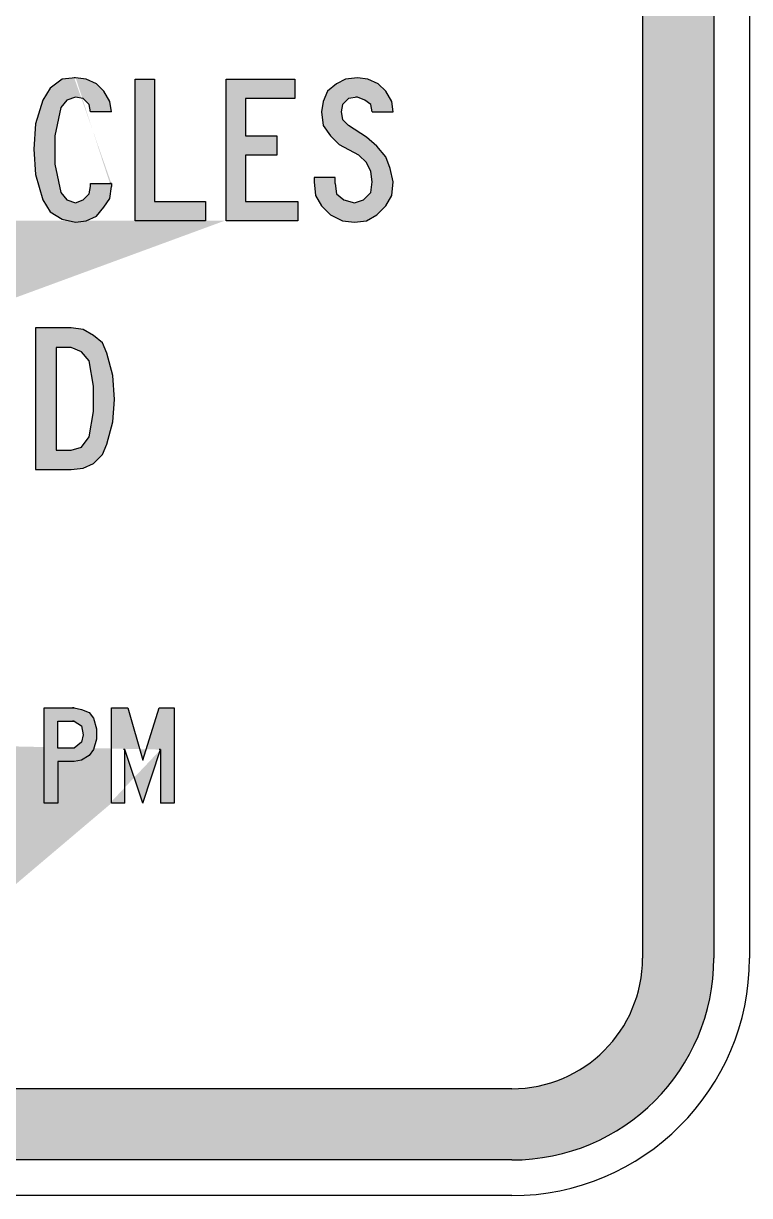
# Model space of a CAD drawing. Extents: x 175 to 265, y 152 to 265.
# Drawn here: x 234.48 to 265.03, y 159.26 to 208.61 of the extents above; entities that cross this region are included whole.
import ezdxf

# ---------------------------------------------------------------- set-up
doc = ezdxf.new("R2010")
doc.units = 0
doc.header["$MEASUREMENT"] = 0
doc.linetypes.add('CENTERX2', pattern=[101.6, 63.5, -12.7, 12.7, -12.7])
doc.layers.get('0').update_dxf_attribs({"linetype": 'CONTINUOUS'})
doc.layers.add('L35', color=3, linetype='CONTINUOUS')
doc.layers.add('TBLK25', color=1, linetype='CONTINUOUS')

msp = doc.modelspace()

# ---------------------------------------------------------------- hatches: boundary and pattern name
at = {"layer": 'TBLK25', "linetype": 'CENTERX2'}
h = msp.add_hatch(color=256, dxfattribs=at)
edge = h.paths.add_edge_path(flags=16)
edge.add_line((179.533, 169.256), (179.533, 255.256))
edge.add_arc((185.033, 255.256), 5.5, 90, 180, ccw=False)
edge.add_line((185.033, 260.756), (255.033, 260.756))
edge.add_arc((255.033, 255.256), 5.5, 0, 90, ccw=False)
edge.add_line((260.533, 255.256), (260.533, 169.256))
edge.add_arc((255.033, 169.256), 5.5, -90, 0, ccw=False)
edge.add_line((255.033, 163.756), (185.033, 163.756))
edge.add_arc((185.033, 169.256), 5.5, 180, 270, ccw=False)
edge = h.paths.add_edge_path()
edge.add_line((176.533, 169.256), (176.533, 255.256))
edge.add_arc((185.033, 255.256), 8.5, 90, 180, ccw=False)
edge.add_line((185.033, 263.756), (255.033, 263.756))
edge.add_arc((255.033, 255.256), 8.5, 0, 90, ccw=False)
edge.add_line((263.533, 255.256), (263.533, 169.256))
edge.add_arc((255.033, 169.256), 8.5, -90, 0, ccw=False)
edge.add_line((255.033, 160.756), (185.033, 160.756))
edge.add_arc((185.033, 169.256), 8.5, 180, 270, ccw=False)
h = msp.add_hatch(color=256, dxfattribs=at)
h.paths.add_polyline_path([(237.307, 201.869), (238.185, 201.869), (238.185, 201.744), (238.122, 201.242), (237.871, 200.866), (237.557, 200.489), (237.118, 200.301), (236.679, 200.238), (236.115, 200.364), (235.613, 200.677), (235.299, 201.179), (234.986, 202.245), (234.923, 203.312), (234.986, 204.378), (235.299, 205.382), (235.613, 205.883), (236.115, 206.26), (236.679, 206.323), (237.118, 206.26), (237.557, 206.072), (237.871, 205.758), (238.122, 205.319), (238.185, 204.88), (237.307, 204.88), (237.244, 205.193), (236.993, 205.444), (236.679, 205.507), (236.303, 205.382), (236.052, 205.068), (235.801, 203.876), (235.801, 202.685), (236.052, 201.493), (236.303, 201.179), (236.679, 201.054), (236.993, 201.179), (237.244, 201.43), (237.307, 201.744)])
edge = h.paths.add_edge_path(flags=16)
edge.add_line((238.185, 201.869), (238.122, 201.869))
edge.add_line((236.679, 206.323), (236.617, 206.323))
h = msp.add_hatch(color=256, dxfattribs=at)
h.paths.add_polyline_path([(247.593, 202.12), (246.715, 202.12), (246.715, 201.932), (246.778, 201.367), (247.029, 200.928), (247.405, 200.552), (247.907, 200.301), (248.409, 200.238), (248.911, 200.301), (249.35, 200.552), (249.726, 200.928), (249.977, 201.367), (250.04, 201.932), (249.914, 202.496), (249.726, 202.998), (249.35, 203.437), (248.911, 203.814), (248.158, 204.315), (247.907, 204.566), (247.844, 204.88), (247.907, 205.193), (248.158, 205.444), (248.534, 205.507), (248.848, 205.382), (249.099, 205.193), (249.161, 204.88), (250.04, 204.88), (249.977, 205.319), (249.726, 205.758), (249.412, 206.072), (248.973, 206.26), (248.534, 206.323), (248.032, 206.26), (247.656, 206.072), (247.28, 205.758), (247.092, 205.319), (247.029, 204.88), (247.092, 204.315), (247.405, 203.876), (247.781, 203.5), (248.597, 203.061), (248.911, 202.747), (249.099, 202.371), (249.161, 201.932), (249.099, 201.493), (248.785, 201.179), (248.409, 201.054), (247.97, 201.179), (247.656, 201.43), (247.593, 201.869)])
edge = h.paths.add_edge_path(flags=16)
edge.add_line((248.534, 205.507), (248.471, 205.507))
h = msp.add_hatch(color=256, dxfattribs=at)
h.paths.add_polyline_path([(222.127, 200.301), (221.437, 200.301), (219.932, 206.26), (220.747, 206.26), (221.814, 202.308), (222.817, 206.26), (223.633, 206.26)])
h.paths.add_polyline_path([(227.522, 200.301), (224.511, 200.301), (224.511, 206.26), (227.396, 206.26), (227.396, 205.444), (225.389, 205.444), (225.389, 203.876), (226.706, 203.876), (226.706, 203.061), (225.389, 203.061), (225.389, 201.116), (227.522, 201.116)])
h.paths.add_polyline_path([(229.341, 200.301), (228.525, 200.301), (228.525, 206.26), (229.341, 206.26), (229.341, 203.876), (230.909, 203.876), (230.909, 206.26), (231.787, 206.26), (231.787, 200.301), (230.909, 200.301), (230.909, 203.061), (229.341, 203.061)])
h.paths.add_polyline_path([(233.919, 200.301), (233.041, 200.301), (233.041, 206.26), (233.919, 206.26)])
h.paths.add_polyline_path([(242.136, 200.301), (239.188, 200.301), (239.188, 206.26), (240.004, 206.26), (240.004, 201.116), (242.136, 201.116)])
h.paths.add_polyline_path([(246.025, 200.301), (243.014, 200.301), (243.014, 206.26), (245.9, 206.26), (245.9, 205.444), (243.83, 205.444), (243.83, 203.876), (245.147, 203.876), (245.147, 203.061), (243.83, 203.061), (243.83, 201.116), (246.025, 201.116)])
h.paths.add_polyline_path([(215.29, 189.826), (214.475, 189.826), (214.475, 195.785), (215.29, 195.785), (215.29, 193.401), (216.858, 193.401), (216.858, 195.785), (217.737, 195.785), (217.737, 189.826), (216.858, 189.826), (216.858, 192.586), (215.29, 192.586)])
h.paths.add_polyline_path([(219.869, 189.826), (219.054, 189.826), (219.054, 195.785), (219.869, 195.785)])
h.paths.add_polyline_path([(226.267, 189.826), (225.389, 189.826), (225.389, 195.785), (226.267, 195.785)])
h.paths.add_polyline_path([(229.027, 189.826), (228.212, 189.826), (228.212, 194.969), (227.145, 194.969), (227.145, 195.785), (230.156, 195.785), (230.156, 194.969), (229.027, 194.969)])
h.paths.add_polyline_path([(234.045, 189.826), (231.034, 189.826), (231.034, 195.785), (233.919, 195.785), (233.919, 194.969), (231.85, 194.969), (231.85, 193.401), (233.167, 193.401), (233.167, 192.586), (231.85, 192.586), (231.85, 190.641), (234.045, 190.641)])
edge = h.paths.add_edge_path()
edge.add_line((221.437, 200.301), (221.375, 200.301))
edge.add_line((224.511, 200.301), (224.448, 200.301))
edge.add_line((228.525, 200.301), (228.462, 200.301))
edge.add_line((233.041, 200.301), (232.979, 200.301))
edge.add_line((239.188, 200.301), (239.126, 200.301))
edge.add_line((243.014, 200.301), (242.952, 200.301))
edge.add_line((214.475, 189.826), (214.412, 189.826))
edge.add_line((219.054, 189.826), (218.991, 189.826))
edge.add_line((225.389, 189.826), (225.326, 189.826))
edge.add_line((228.212, 189.826), (228.149, 189.826))
edge.add_line((231.034, 189.826), (230.971, 189.826))
h = msp.add_hatch(color=256, dxfattribs=at)
h.paths.add_polyline_path([(235.864, 194.969), (235.864, 190.641), (236.491, 190.641), (236.93, 190.767), (237.244, 191.206), (237.432, 192.272), (237.432, 193.339), (237.244, 194.405), (236.93, 194.781), (236.491, 194.969)], flags=16)
h.paths.add_polyline_path([(234.986, 195.785), (234.986, 189.826), (236.491, 189.826), (236.993, 189.889), (237.432, 190.077), (237.808, 190.453), (237.996, 190.892), (238.247, 191.833), (238.31, 192.774), (238.247, 193.778), (237.996, 194.719), (237.808, 195.158), (237.432, 195.471), (236.993, 195.722), (236.491, 195.785)])
h = msp.add_hatch(color=256, dxfattribs=at)
h.paths.add_polyline_path([(211.903, 177.469), (211.59, 178.661), (211.339, 177.469)], flags=16)
h.paths.add_polyline_path([(210.9, 175.776), (210.335, 175.776), (211.276, 179.79), (211.903, 179.79), (212.844, 175.776), (212.28, 175.776), (212.029, 176.905), (211.213, 176.905)])
h.paths.add_polyline_path([(214.036, 175.776), (213.534, 175.776), (213.534, 179.79), (214.161, 179.79), (214.789, 177.595), (215.478, 179.79), (216.106, 179.79), (216.106, 175.776), (215.541, 175.776), (215.541, 178.034), (214.789, 175.776), (214.036, 178.034)])
edge = h.paths.add_edge_path(flags=17)
edge.add_line((214.036, 178.034), (213.973, 178.034))
edge.add_line((214.036, 178.034), (213.973, 178.034))
edge = h.paths.add_edge_path(flags=17)
edge.add_line((215.541, 175.776), (215.478, 175.776))
edge.add_line((215.541, 175.776), (215.478, 175.776))
h.paths.add_polyline_path([(208.391, 168.813), (207.889, 168.813), (207.889, 172.828), (208.516, 172.828), (209.143, 170.632), (209.833, 172.828), (210.461, 172.828), (210.461, 168.813), (209.896, 168.813), (209.896, 171.072), (209.143, 168.813), (208.391, 171.072)])
edge = h.paths.add_edge_path(flags=17)
edge.add_line((208.391, 171.072), (208.328, 171.072))
edge.add_line((208.391, 171.072), (208.328, 171.072))
edge = h.paths.add_edge_path(flags=17)
edge.add_line((209.896, 168.813), (209.833, 168.813))
edge.add_line((209.896, 168.813), (209.833, 168.813))
h.paths.add_polyline_path([(212.593, 169.441), (212.719, 169.692), (212.844, 170.444), (212.844, 171.197), (212.719, 171.95), (212.593, 172.138), (212.342, 172.263), (212.154, 172.263), (211.903, 172.138), (211.84, 171.95), (211.715, 171.197), (211.715, 170.444), (211.84, 169.692), (211.903, 169.441), (212.154, 169.315), (212.342, 169.315)], flags=17)
h.paths.add_polyline_path([(213.032, 169.19), (213.22, 169.503), (213.409, 170.382), (213.409, 171.26), (213.22, 172.138), (213.032, 172.451), (212.781, 172.702), (212.468, 172.828), (212.091, 172.828), (211.715, 172.702), (211.464, 172.451), (211.276, 172.138), (211.151, 171.26), (211.151, 170.382), (211.276, 169.503), (211.464, 169.19), (211.715, 168.939), (212.091, 168.813), (212.468, 168.813), (212.781, 168.939)])
h.paths.add_polyline_path([(214.6, 168.813), (214.036, 168.813), (214.036, 172.828), (214.6, 172.828), (215.667, 170.507), (215.667, 172.828), (216.231, 172.828), (216.231, 168.813), (215.792, 168.813), (214.6, 171.448)])
h.paths.add_polyline_path([(219.054, 170.444), (219.054, 169.88), (221.563, 169.88), (221.563, 170.444)], flags=17)
h.paths.add_polyline_path([(218.928, 177.469), (218.928, 176.905), (221.437, 176.905), (221.437, 177.469)], flags=17)
h.paths.add_polyline_path([(230.595, 168.813), (230.031, 168.813), (230.031, 172.828), (230.595, 172.828), (231.661, 170.507), (231.661, 172.828), (232.226, 172.828), (232.226, 168.813), (231.787, 168.813), (230.595, 171.448)])
h.paths.add_polyline_path([(238.749, 175.776), (238.185, 175.776), (238.185, 179.79), (238.875, 179.79), (239.502, 177.595), (240.192, 179.79), (240.819, 179.79), (240.819, 175.776), (240.255, 175.776), (240.255, 178.034), (239.502, 175.776), (238.749, 178.034)])
edge = h.paths.add_edge_path(flags=17)
edge.add_line((238.749, 178.034), (238.686, 178.034))
edge.add_line((238.749, 178.034), (238.686, 178.034))
edge = h.paths.add_edge_path(flags=17)
edge.add_line((240.255, 175.776), (240.192, 175.776))
edge.add_line((240.255, 175.776), (240.192, 175.776))
edge = h.paths.add_edge_path()
edge.add_line((211.59, 178.661), (211.527, 178.661))
edge.add_line((211.339, 177.469), (211.276, 177.469))
edge.add_line((211.903, 177.469), (211.84, 177.469))
edge.add_line((210.335, 175.776), (210.272, 175.776))
edge.add_line((213.534, 175.776), (213.471, 175.776))
edge.add_line((215.541, 178.034), (215.478, 178.034))
edge.add_line((207.889, 168.813), (207.826, 168.813))
edge.add_line((209.896, 171.072), (209.833, 171.072))
edge.add_line((212.719, 169.692), (212.656, 169.692))
edge.add_line((213.22, 169.503), (213.158, 169.503))
edge.add_line((214.036, 168.813), (213.973, 168.813))
edge.add_line((219.054, 169.88), (218.991, 169.88))
edge.add_line((218.928, 176.905), (218.866, 176.905))
edge.add_line((230.031, 168.813), (229.968, 168.813))
edge.add_line((238.185, 175.776), (238.122, 175.776))
edge.add_line((240.255, 178.034), (240.192, 178.034))
h = msp.add_hatch(color=256, dxfattribs=at)
h.paths.add_polyline_path([(235.362, 179.79), (236.617, 179.79), (236.93, 179.727), (237.244, 179.602), (237.432, 179.351), (237.557, 178.912), (237.557, 178.473), (237.432, 178.034), (237.244, 177.783), (236.93, 177.595), (236.617, 177.532), (235.927, 177.532), (235.927, 175.776), (235.362, 175.776)])
h.paths.add_polyline_path([(235.927, 179.226), (236.617, 179.226), (236.93, 179.037), (236.993, 178.661), (236.93, 178.348), (236.617, 178.097), (235.927, 178.097)], flags=16)

# ---------------------------------------------------------------- linework, layer by layer
at = {"color": 3}
for p, q in [((236.679, 206.323), (236.115, 206.26)), ((236.679, 206.323), (236.617, 206.323)), ((237.118, 206.26), (236.679, 206.323)), ((248.534, 206.323), (248.032, 206.26)), ((248.973, 206.26), (248.534, 206.323)), ((235.613, 205.883), (235.299, 205.382)), ((236.115, 206.26), (235.613, 205.883)), ((237.557, 206.072), (237.118, 206.26)), ((237.871, 205.758), (237.557, 206.072)), ((239.188, 200.301), (239.188, 206.26)), ((239.188, 206.26), (240.004, 206.26)), ((240.004, 206.26), (240.004, 201.116)), ((243.014, 200.301), (243.014, 206.26)), ((243.014, 206.26), (245.9, 206.26)), ((245.9, 206.26), (245.9, 205.444)), ((247.656, 206.072), (247.28, 205.758)), ((248.032, 206.26), (247.656, 206.072)), ((249.412, 206.072), (248.973, 206.26)), ((249.726, 205.758), (249.412, 206.072)), ((235.299, 205.382), (234.986, 204.378)), ((236.303, 205.382), (236.052, 205.068)), ((236.679, 205.507), (236.303, 205.382)), ((236.993, 205.444), (236.679, 205.507)), ((237.244, 205.193), (236.993, 205.444)), ((238.122, 205.319), (237.871, 205.758)), ((238.185, 204.88), (238.122, 205.319)), ((245.9, 205.444), (243.83, 205.444)), ((243.83, 205.444), (243.83, 203.876)), ((247.092, 205.319), (247.029, 204.88)), ((247.28, 205.758), (247.092, 205.319)), ((248.158, 205.444), (247.907, 205.193)), ((248.534, 205.507), (248.158, 205.444)), ((248.534, 205.507), (248.471, 205.507)), ((248.848, 205.382), (248.534, 205.507)), ((249.099, 205.193), (248.848, 205.382)), ((249.977, 205.319), (249.726, 205.758)), ((250.04, 204.88), (249.977, 205.319)), ((236.052, 205.068), (235.801, 203.876)), ((237.307, 204.88), (237.244, 205.193)), ((238.185, 204.88), (237.307, 204.88)), ((247.029, 204.88), (247.092, 204.315)), ((247.907, 205.193), (247.844, 204.88)), ((247.844, 204.88), (247.907, 204.566)), ((249.161, 204.88), (249.099, 205.193)), ((249.161, 204.88), (250.04, 204.88)), ((234.986, 204.378), (234.923, 203.312)), ((247.907, 204.566), (248.158, 204.315)), ((235.801, 203.876), (235.801, 202.685)), ((243.83, 203.876), (245.147, 203.876)), ((245.147, 203.876), (245.147, 203.061)), ((247.092, 204.315), (247.405, 203.876)), ((247.405, 203.876), (247.781, 203.5)), ((248.911, 203.814), (248.158, 204.315)), ((248.597, 203.061), (247.781, 203.5)), ((249.35, 203.437), (248.911, 203.814)), ((249.726, 202.998), (249.35, 203.437)), ((234.923, 203.312), (234.986, 202.245)), ((245.147, 203.061), (243.83, 203.061)), ((243.83, 203.061), (243.83, 201.116)), ((248.911, 202.747), (248.597, 203.061)), ((249.914, 202.496), (249.726, 202.998)), ((235.801, 202.685), (236.052, 201.493)), ((249.099, 202.371), (248.911, 202.747)), ((249.161, 201.932), (249.099, 202.371)), ((250.04, 201.932), (249.914, 202.496)), ((234.986, 202.245), (235.299, 201.179)), ((237.307, 201.744), (237.307, 201.869)), ((237.307, 201.869), (238.185, 201.869)), ((238.185, 201.869), (238.122, 201.869)), ((238.185, 201.869), (238.185, 201.744)), ((246.715, 202.12), (246.715, 201.932)), ((247.593, 202.12), (246.715, 202.12)), ((246.715, 201.932), (246.778, 201.367)), ((247.593, 201.869), (247.593, 202.12)), ((247.593, 201.869), (247.656, 201.43)), ((249.099, 201.493), (249.161, 201.932)), ((249.977, 201.367), (250.04, 201.932)), ((236.052, 201.493), (236.303, 201.179)), ((236.993, 201.179), (237.244, 201.43)), ((237.244, 201.43), (237.307, 201.744)), ((238.122, 201.242), (238.185, 201.744)), ((246.778, 201.367), (247.029, 200.928)), ((247.656, 201.43), (247.97, 201.179)), ((248.785, 201.179), (249.099, 201.493)), ((249.726, 200.928), (249.977, 201.367)), ((235.299, 201.179), (235.613, 200.677)), ((236.303, 201.179), (236.679, 201.054)), ((236.679, 201.054), (236.993, 201.179)), ((237.557, 200.489), (237.871, 200.866)), ((237.871, 200.866), (238.122, 201.242)), ((240.004, 201.116), (242.136, 201.116)), ((242.136, 201.116), (242.136, 200.301)), ((243.83, 201.116), (246.025, 201.116)), ((246.025, 201.116), (246.025, 200.301)), ((247.029, 200.928), (247.405, 200.552)), ((247.97, 201.179), (248.409, 201.054)), ((248.409, 201.054), (248.785, 201.179)), ((249.35, 200.552), (249.726, 200.928)), ((235.613, 200.677), (236.115, 200.364)), ((237.118, 200.301), (237.557, 200.489)), ((247.405, 200.552), (247.907, 200.301)), ((248.911, 200.301), (249.35, 200.552)), ((236.115, 200.364), (236.679, 200.238)), ((236.679, 200.238), (237.118, 200.301)), ((242.136, 200.301), (239.188, 200.301)), ((246.025, 200.301), (243.014, 200.301)), ((247.907, 200.301), (248.409, 200.238)), ((248.409, 200.238), (248.911, 200.301)), ((236.491, 195.785), (234.986, 195.785)), ((234.986, 195.785), (234.986, 189.826)), ((236.993, 195.722), (236.491, 195.785)), ((237.432, 195.471), (236.993, 195.722)), ((237.808, 195.158), (237.432, 195.471)), ((236.491, 194.969), (235.864, 194.969)), ((235.864, 194.969), (235.864, 190.641)), ((236.93, 194.781), (236.491, 194.969)), ((237.996, 194.719), (237.808, 195.158)), ((237.244, 194.405), (236.93, 194.781)), ((238.247, 193.778), (237.996, 194.719)), ((237.432, 193.339), (237.244, 194.405)), ((238.31, 192.774), (238.247, 193.778)), ((237.432, 192.272), (237.432, 193.339)), ((238.247, 191.833), (238.31, 192.774)), ((237.244, 191.206), (237.432, 192.272)), ((237.996, 190.892), (238.247, 191.833)), ((236.93, 190.767), (237.244, 191.206)), ((235.864, 190.641), (236.491, 190.641)), ((236.491, 190.641), (236.93, 190.767)), ((237.808, 190.453), (237.996, 190.892)), ((236.993, 189.889), (237.432, 190.077)), ((237.432, 190.077), (237.808, 190.453)), ((234.986, 189.826), (236.491, 189.826)), ((236.491, 189.826), (236.993, 189.889)), ((236.617, 179.79), (236.554, 179.79)), ((236.617, 179.79), (236.554, 179.79)), ((238.185, 175.776), (238.185, 179.79)), ((238.185, 179.79), (238.875, 179.79)), ((238.875, 179.79), (239.502, 177.595)), ((239.502, 177.595), (240.192, 179.79)), ((240.192, 179.79), (240.819, 179.79)), ((240.819, 179.79), (240.819, 175.776)), ((236.617, 179.226), (236.554, 179.226)), ((236.617, 179.226), (236.554, 179.226)), ((238.749, 178.034), (238.686, 178.034)), ((238.749, 178.034), (238.686, 178.034)), ((239.502, 175.776), (238.749, 178.034)), ((238.749, 175.776), (238.749, 178.034)), ((239.502, 175.776), (240.255, 178.034)), ((240.255, 178.034), (240.192, 178.034)), ((240.255, 178.034), (240.255, 175.776)), ((238.749, 175.776), (238.185, 175.776)), ((240.819, 175.776), (240.255, 175.776))]:
    msp.add_line(p, q, dxfattribs=at)
for points in [[(235.362, 179.79), (236.617, 179.79), (236.93, 179.727), (237.244, 179.602), (237.432, 179.351), (237.557, 178.912), (237.557, 178.473), (237.432, 178.034), (237.244, 177.783), (236.93, 177.595), (236.617, 177.532), (235.927, 177.532), (235.927, 175.776), (235.362, 175.776)], [(235.927, 179.226), (236.617, 179.226), (236.93, 179.037), (236.993, 178.661), (236.93, 178.348), (236.617, 178.097), (235.927, 178.097)]]:
    msp.add_lwpolyline(points, close=True, dxfattribs=at)
at = {"layer": 'L35'}
for p, q in [((260.533, 255.256), (260.533, 169.256)), ((263.533, 255.256), (263.533, 169.256)), ((265.033, 255.256), (265.033, 169.256)), ((255.033, 163.756), (185.033, 163.756)), ((255.033, 160.756), (185.033, 160.756)), ((255.033, 159.256), (185.033, 159.256))]:
    msp.add_line(p, q, dxfattribs=at)
for radius in [10, 8.5, 5.5]:
    msp.add_arc((255.033, 169.256), radius, 270, 0, dxfattribs=at)

doc.saveas('drawing.dxf')
